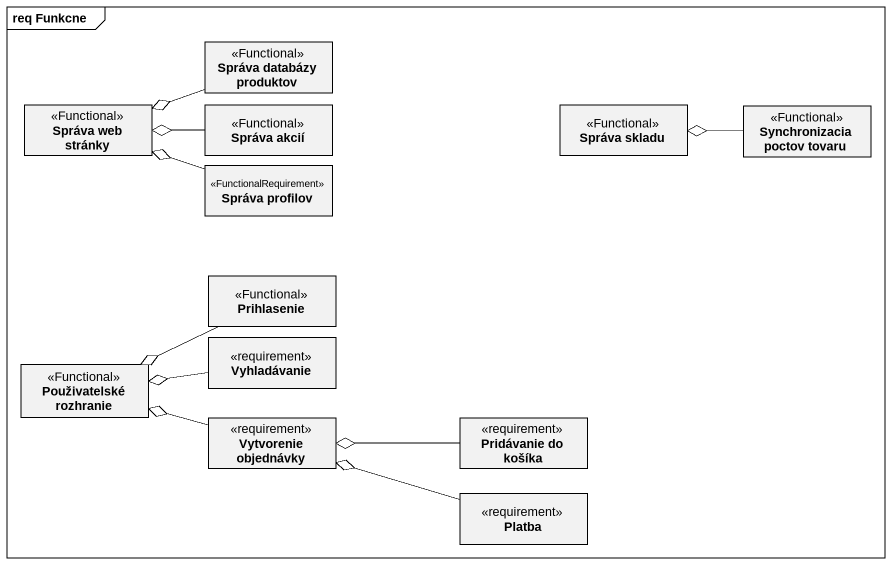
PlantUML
@startuml
mainframe req Funkcne
hide circle
hide empty members
class "Správa databázy produktov" as Správa_databázy_produktov <<Functional>>
class "Správa web stránky" as Správa_web_stránky <<Functional>>
class "Správa akcií" as Správa_akcií <<Functional>>
class "Správa skladu" as Správa_skladu <<Functional>>
class "Synchronizacia poctov tovaru" as Synchronizacia_poctov_tovaru <<Functional>>
class "Správa profilov" as Správa_profilov <<FunctionalRequirement>>
class Prihlasenie <<Functional>>
class Vyhladávanie <<requirement>>
class "Použivatelské rozhranie" as Použivatelské_rozhranie <<Functional>>
class "Vytvorenie objednávky" as Vytvorenie_objednávky <<requirement>>
class "Pridávanie do košíka" as Pridávanie_do_košíka <<requirement>>
class Platba <<requirement>>
Správa_databázy_produktov -left-o Správa_web_stránky
Správa_akcií -left-o Správa_web_stránky
Synchronizacia_poctov_tovaru -left-o Správa_skladu
Správa_profilov -left-o Správa_web_stránky
Prihlasenie -left-o Použivatelské_rozhranie
Vyhladávanie -left-o Použivatelské_rozhranie
Vytvorenie_objednávky -left-o Použivatelské_rozhranie
Pridávanie_do_košíka -left-o Vytvorenie_objednávky
Platba -left-o Vytvorenie_objednávky
@enduml
